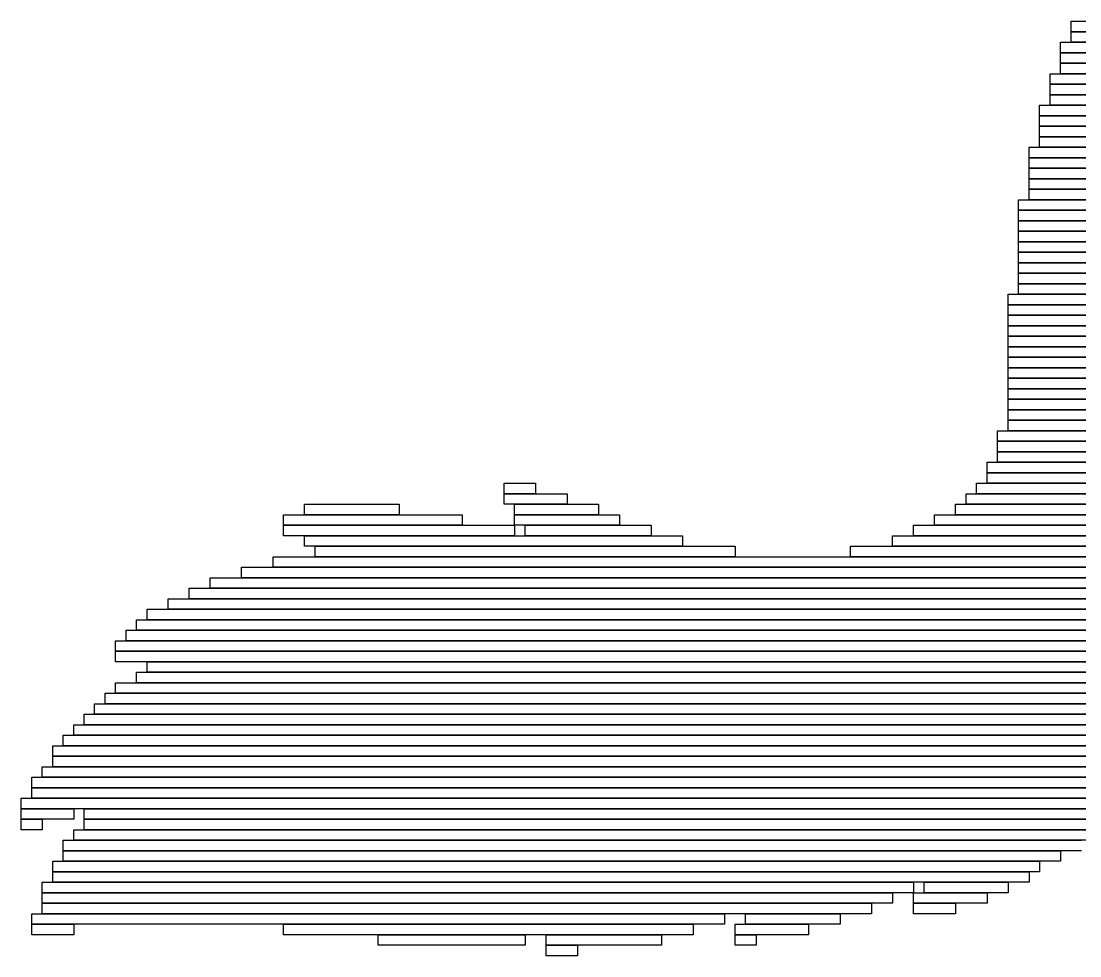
# Model space of a CAD drawing. Extents: x 361 to 663, y 410 to 635.
# Drawn here: x 361 to 461.8, y 410 to 499 of the extents above; entities that cross this region are included whole.
import ezdxf

# ---------------------------------------------------------------- set-up
doc = ezdxf.new("R2010")
doc.units = 0

msp = doc.modelspace()

# ---------------------------------------------------------------- linework, layer by layer
for p, q in [((461, 499), (553, 499)), ((461, 498), (461, 499)), ((553, 498), (461, 498)), ((461, 498), (553, 498)), ((461, 497), (461, 498)), ((460, 497), (554, 497)), ((460, 496), (460, 497)), ((553, 497), (461, 497)), ((554, 496), (460, 496)), ((460, 496), (554, 496)), ((460, 495), (460, 496)), ((554, 495), (460, 495)), ((460, 495), (555, 495)), ((460, 494), (460, 495)), ((459, 494), (555, 494)), ((459, 493), (459, 494)), ((555, 494), (460, 494)), ((555, 493), (459, 493)), ((459, 493), (556, 493)), ((459, 492), (459, 493)), ((556, 492), (459, 492)), ((459, 492), (556, 492)), ((459, 491), (459, 492)), ((458, 491), (556, 491)), ((458, 490), (458, 491)), ((556, 491), (459, 491)), ((556, 490), (458, 490)), ((458, 490), (558, 490)), ((458, 489), (458, 490)), ((558, 489), (458, 489)), ((458, 489), (557, 489)), ((458, 488), (458, 489)), ((557, 488), (458, 488)), ((458, 488), (557, 488)), ((458, 487), (458, 488)), ((457, 487), (557, 487)), ((457, 486), (457, 487)), ((557, 487), (458, 487)), ((557, 486), (457, 486)), ((457, 486), (557, 486)), ((457, 485), (457, 486)), ((557, 485), (457, 485)), ((457, 485), (557, 485)), ((457, 484), (457, 485)), ((557, 484), (457, 484)), ((457, 484), (557, 484)), ((457, 483), (457, 484)), ((557, 483), (457, 483)), ((457, 483), (557, 483)), ((457, 482), (457, 483)), ((456, 482), (557, 482)), ((456, 481), (456, 482)), ((557, 482), (457, 482)), ((557, 481), (456, 481)), ((456, 481), (557, 481)), ((456, 480), (456, 481)), ((557, 480), (456, 480)), ((456, 480), (557, 480)), ((456, 479), (456, 480)), ((557, 479), (456, 479)), ((456, 479), (557, 479)), ((456, 478), (456, 479)), ((557, 478), (456, 478)), ((456, 478), (557, 478)), ((456, 477), (456, 478)), ((557, 477), (456, 477)), ((456, 477), (557, 477)), ((456, 476), (456, 477)), ((557, 476), (456, 476)), ((456, 476), (557, 476)), ((456, 475), (456, 476)), ((557, 475), (456, 475)), ((456, 475), (557, 475)), ((456, 474), (456, 475)), ((557, 474), (456, 474)), ((456, 474), (556, 474)), ((456, 473), (456, 474)), ((455, 473), (556, 473)), ((455, 472), (455, 473)), ((556, 473), (456, 473)), ((556, 472), (455, 472)), ((455, 472), (556, 472)), ((455, 471), (455, 472)), ((556, 471), (455, 471)), ((455, 471), (556, 471)), ((455, 470), (455, 471)), ((556, 470), (455, 470)), ((455, 470), (555, 470)), ((455, 469), (455, 470)), ((555, 469), (455, 469)), ((455, 469), (555, 469)), ((455, 468), (455, 469)), ((555, 468), (455, 468)), ((455, 468), (554, 468)), ((455, 467), (455, 468)), ((554, 467), (455, 467)), ((455, 467), (554, 467)), ((455, 466), (455, 467)), ((554, 466), (455, 466)), ((455, 466), (554, 466)), ((455, 465), (455, 466)), ((554, 465), (455, 465)), ((455, 465), (553, 465)), ((455, 464), (455, 465)), ((553, 464), (455, 464)), ((455, 464), (553, 464)), ((455, 463), (455, 464)), ((553, 463), (455, 463)), ((455, 463), (552, 463)), ((455, 462), (455, 463)), ((552, 462), (455, 462)), ((455, 462), (552, 462)), ((455, 461), (455, 462)), ((552, 461), (455, 461)), ((455, 461), (551, 461)), ((455, 460), (455, 461)), ((454, 460), (550, 460)), ((454, 459), (454, 460)), ((551, 460), (455, 460)), ((550, 459), (454, 459)), ((454, 459), (550, 459)), ((454, 458), (454, 459)), ((550, 458), (454, 458)), ((454, 458), (549, 458)), ((454, 457), (454, 458)), ((453, 457), (548, 457)), ((453, 456), (453, 457)), ((549, 457), (454, 457)), ((548, 456), (453, 456)), ((453, 456), (548, 456)), ((453, 455), (453, 456)), ((407, 455), (410, 455)), ((407, 454), (407, 455)), ((410, 455), (410, 454)), ((452, 455), (547, 455)), ((452, 454), (452, 455)), ((548, 455), (453, 455)), ((410, 454), (407, 454)), ((407, 454), (413, 454)), ((407, 453), (407, 454)), ((413, 454), (413, 453)), ((451, 454), (546, 454)), ((451, 453), (451, 454)), ((547, 454), (452, 454)), ((388, 453), (397, 453)), ((388, 452), (388, 453)), ((397, 453), (397, 452)), ((413, 453), (407, 453)), ((408, 453), (416, 453)), ((408, 452), (408, 453)), ((416, 453), (416, 452)), ((450, 453), (545, 453)), ((450, 452), (450, 453)), ((546, 453), (451, 453)), ((386, 452), (403, 452)), ((386, 451), (386, 452)), ((397, 452), (388, 452)), ((403, 452), (403, 451)), ((416, 452), (408, 452)), ((408, 452), (418, 452)), ((408, 451), (408, 452)), ((418, 452), (418, 451)), ((448, 452), (544, 452)), ((448, 451), (448, 452)), ((545, 452), (450, 452)), ((403, 451), (386, 451)), ((386, 451), (408, 451)), ((386, 450), (386, 451)), ((418, 451), (408, 451)), ((408, 451), (408, 450)), ((409, 451), (421, 451)), ((409, 450), (409, 451)), ((421, 451), (421, 450)), ((446, 451), (543, 451)), ((446, 450), (446, 451)), ((544, 451), (448, 451)), ((408, 450), (386, 450)), ((388, 450), (424, 450)), ((388, 449), (388, 450)), ((421, 450), (409, 450)), ((424, 450), (424, 449)), ((444, 450), (542, 450)), ((444, 449), (444, 450)), ((543, 450), (446, 450)), ((424, 449), (388, 449)), ((389, 449), (429, 449)), ((389, 448), (389, 449)), ((429, 449), (429, 448)), ((440, 449), (541, 449)), ((440, 448), (440, 449)), ((542, 449), (444, 449)), ((385, 448), (540, 448)), ((385, 447), (385, 448)), ((429, 448), (389, 448)), ((541, 448), (440, 448)), ((382, 447), (539, 447)), ((382, 446), (382, 447)), ((540, 447), (385, 447)), ((379, 446), (538, 446)), ((379, 445), (379, 446)), ((539, 446), (382, 446)), ((377, 445), (537, 445)), ((377, 444), (377, 445)), ((538, 445), (379, 445)), ((375, 444), (536, 444)), ((375, 443), (375, 444)), ((537, 444), (377, 444)), ((373, 443), (534, 443)), ((373, 442), (373, 443)), ((536, 443), (375, 443)), ((372, 442), (533, 442)), ((372, 441), (372, 442)), ((534, 442), (373, 442)), ((371, 441), (532, 441)), ((371, 440), (371, 441)), ((533, 441), (372, 441)), ((370, 440), (530, 440)), ((370, 439), (370, 440)), ((532, 440), (371, 440)), ((530, 439), (370, 439)), ((370, 439), (529, 439)), ((370, 438), (370, 439)), ((529, 438), (370, 438)), ((373, 438), (527, 438)), ((373, 437), (373, 438)), ((372, 437), (526, 437)), ((372, 436), (372, 437)), ((527, 437), (373, 437)), ((370, 436), (524, 436)), ((370, 435), (370, 436)), ((526, 436), (372, 436)), ((369, 435), (557, 435)), ((369, 434), (369, 435)), ((524, 435), (370, 435)), ((368, 434), (560, 434)), ((368, 433), (368, 434)), ((557, 434), (369, 434)), ((367, 433), (562, 433)), ((367, 432), (367, 433)), ((560, 433), (368, 433)), ((366, 432), (564, 432)), ((366, 431), (366, 432)), ((562, 432), (367, 432)), ((365, 431), (565, 431)), ((365, 430), (365, 431)), ((564, 431), (366, 431)), ((364, 430), (566, 430)), ((364, 429), (364, 430)), ((565, 430), (365, 430)), ((566, 429), (364, 429)), ((364, 429), (471, 429)), ((364, 428), (364, 429)), ((363, 428), (470, 428)), ((363, 427), (363, 428)), ((471, 428), (364, 428)), ((362, 427), (469, 427)), ((362, 426), (362, 427)), ((470, 427), (363, 427)), ((469, 426), (362, 426)), ((362, 426), (468, 426)), ((362, 425), (362, 426)), ((361, 425), (467, 425)), ((361, 424), (361, 425)), ((468, 425), (362, 425)), ((467, 424), (361, 424)), ((361, 424), (366, 424)), ((361, 423), (361, 424)), ((366, 424), (366, 423)), ((367, 424), (466, 424)), ((367, 423), (367, 424)), ((366, 423), (361, 423)), ((361, 423), (363, 423)), ((361, 422), (361, 423)), ((363, 423), (363, 422)), ((466, 423), (367, 423)), ((367, 423), (464, 423)), ((367, 422), (367, 423)), ((363, 422), (361, 422)), ((366, 422), (463, 422)), ((366, 421), (366, 422)), ((464, 422), (367, 422)), ((365, 421), (462, 421)), ((365, 420), (365, 421)), ((463, 421), (366, 421)), ((462, 420), (365, 420)), ((365, 420), (460, 420)), ((365, 419), (365, 420)), ((460, 420), (460, 419)), ((364, 419), (458, 419)), ((364, 418), (364, 419)), ((460, 419), (365, 419)), ((458, 419), (458, 418)), ((458, 418), (364, 418)), ((364, 418), (457, 418)), ((364, 417), (364, 418)), ((457, 418), (457, 417)), ((363, 417), (446, 417)), ((363, 416), (363, 417)), ((457, 417), (364, 417)), ((446, 417), (446, 416)), ((447, 417), (455, 417)), ((447, 416), (447, 417)), ((455, 417), (455, 416)), ((446, 416), (363, 416)), ((363, 416), (444, 416)), ((363, 415), (363, 416)), ((444, 416), (444, 415)), ((446, 416), (453, 416)), ((446, 415), (446, 416)), ((455, 416), (447, 416)), ((453, 416), (453, 415)), ((444, 415), (363, 415)), ((363, 415), (442, 415)), ((363, 414), (363, 415)), ((442, 415), (442, 414)), ((453, 415), (446, 415)), ((446, 415), (450, 415)), ((446, 414), (446, 415)), ((450, 415), (450, 414)), ((362, 414), (428, 414)), ((362, 413), (362, 414)), ((442, 414), (363, 414)), ((428, 414), (428, 413)), ((430, 414), (439, 414)), ((430, 413), (430, 414)), ((439, 414), (439, 413)), ((450, 414), (446, 414)), ((428, 413), (362, 413)), ((362, 413), (366, 413)), ((362, 412), (362, 413)), ((366, 413), (366, 412)), ((386, 413), (425, 413)), ((386, 412), (386, 413)), ((425, 413), (425, 412)), ((429, 413), (436, 413)), ((429, 412), (429, 413)), ((439, 413), (430, 413)), ((436, 413), (436, 412)), ((366, 412), (362, 412)), ((425, 412), (386, 412)), ((395, 412), (409, 412)), ((395, 411), (395, 412)), ((409, 412), (409, 411)), ((411, 412), (422, 412)), ((411, 411), (411, 412)), ((422, 412), (422, 411)), ((436, 412), (429, 412)), ((429, 412), (431, 412)), ((429, 411), (429, 412)), ((431, 412), (431, 411)), ((409, 411), (395, 411)), ((422, 411), (411, 411)), ((411, 411), (414, 411)), ((411, 410), (411, 411)), ((414, 411), (414, 410)), ((431, 411), (429, 411)), ((414, 410), (411, 410))]:
    msp.add_line(p, q)

doc.saveas('drawing.dxf')
